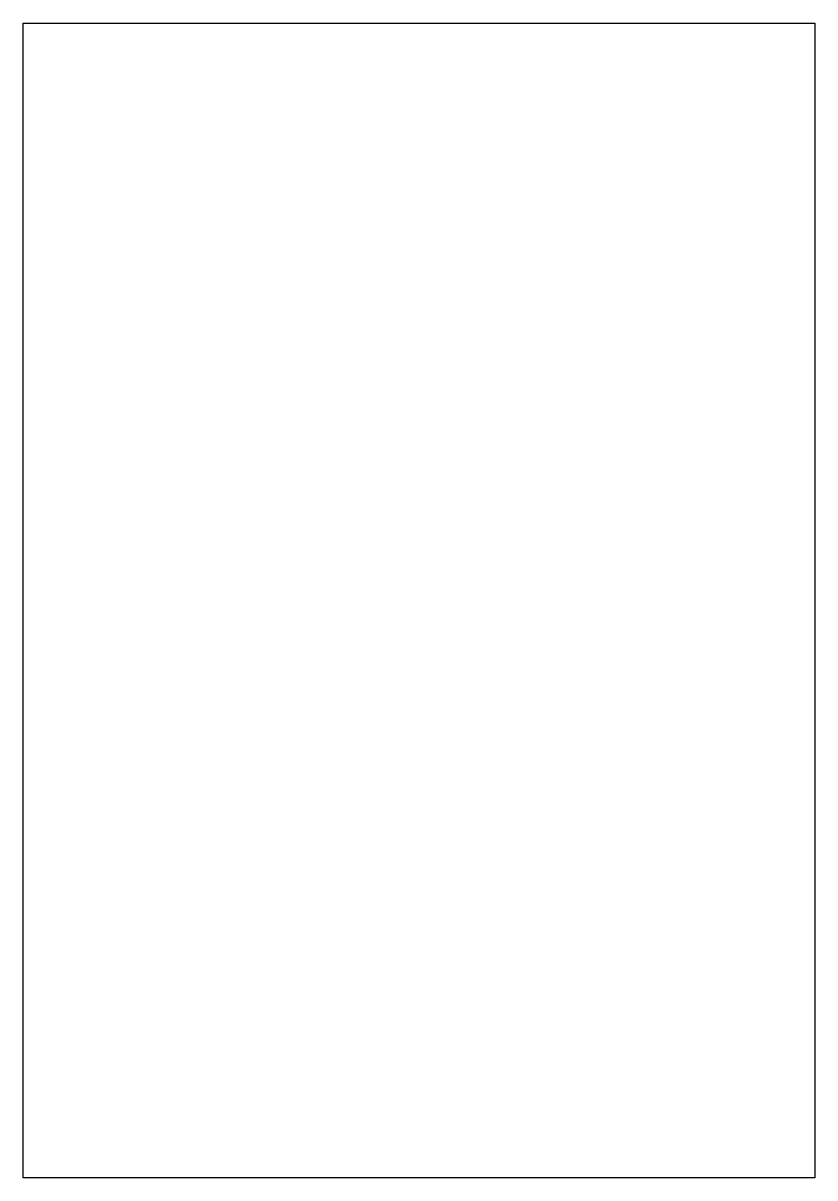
# Model space of a CAD drawing. Extents: x 0 to 48.3, y -70.4 to 0.
import ezdxf

# ---------------------------------------------------------------- set-up
doc = ezdxf.new("R2010")
doc.units = 0
doc.layers.add('WHITE', color=7, linetype='CONTINUOUS')

msp = doc.modelspace()

# ---------------------------------------------------------------- linework, layer by layer
at = {"layer": 'WHITE', "linetype": 'CONTINUOUS'}
for p, q in [((0, 0), (48.26, 0)), ((0, -70.3834), (0, 0)), ((48.26, 0), (48.26, -70.3834)), ((48.26, -70.3834), (0, -70.3834))]:
    msp.add_line(p, q, dxfattribs=at)

doc.saveas('drawing.dxf')
